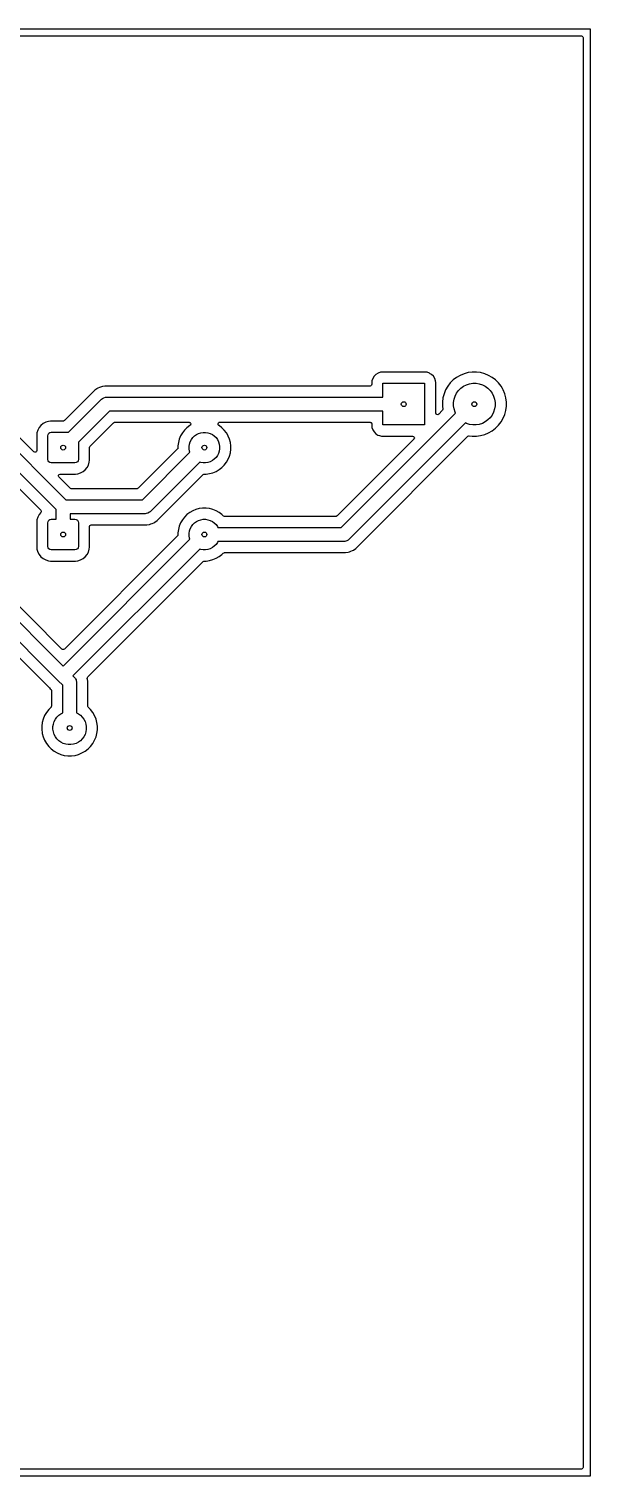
# Model space of a CAD drawing. Extents: x 20 to 124, y -124 to -20.
# Drawn here: x 83.6 to 124, y -124 to -20 of the extents above; entities that cross this region are included whole.
import ezdxf

# ---------------------------------------------------------------- set-up
doc = ezdxf.new("R2010")
doc.units = 0
doc.layers.add('BLACK', color=7, linetype='CONTINUOUS')
doc.layers.add('WHITE', color=7, linetype='CONTINUOUS')

msp = doc.modelspace()

# ---------------------------------------------------------------- linework, layer by layer
at = {"layer": 'BLACK', "linetype": 'CONTINUOUS'}
for p, q in [((20.6245, -20.5005), (123.3755, -20.5005)), ((123.3755, -20.5005), (123.442539, -20.520185)), ((123.442539, -20.520185), (123.488294, -20.572989)), ((123.488294, -20.572989), (123.4995, -20.6245)), ((123.4995, -20.6245), (123.4995, -123.3755)), ((83.992819, -50.388634), (74.971321, -41.367136)), ((74.477653, -42.005547), (86.312107, -53.84)), ((85.605, -54.547106), (73.916994, -42.8591)), ((108.920745, -44.677131), (108.750476, -44.736711)), ((108.92075, -44.67713), (108.920745, -44.677131)), ((109.055039, -44.662), (108.92075, -44.67713)), ((109.055046, -44.662), (109.055039, -44.662)), ((112.144954, -44.662), (109.055046, -44.662)), ((112.14496, -44.662), (112.144954, -44.662)), ((112.279249, -44.67713), (112.14496, -44.662)), ((112.279254, -44.677131), (112.279249, -44.67713)), ((112.449523, -44.736711), (112.279254, -44.677131)), ((115.230233, -44.701361), (114.938939, -44.779413)), ((115.529206, -44.662001), (115.230233, -44.701361)), ((115.529211, -44.662), (115.529206, -44.662001)), ((115.529217, -44.662), (115.529211, -44.662)), ((115.830783, -44.662), (115.529217, -44.662)), ((115.830788, -44.662), (115.830783, -44.662)), ((115.830793, -44.662001), (115.830788, -44.662)), ((116.129766, -44.701361), (115.830793, -44.662001)), ((116.42106, -44.779413), (116.129766, -44.701361)), ((88.730776, -45.757281), (88.59228, -45.827849)), ((88.925465, -45.694022), (88.730776, -45.757281)), ((89.116328, -45.663793), (88.925465, -45.694022)), ((89.127648, -45.662), (89.116328, -45.663793)), ((108.1755, -45.662), (89.127648, -45.662)), ((108.227011, -45.650794), (108.1755, -45.662)), ((108.279815, -45.605039), (108.227011, -45.650794)), ((108.2995, -45.538), (108.279815, -45.605039)), ((108.31463, -45.28325), (108.2995, -45.417539)), ((108.2995, -45.417539), (108.2995, -45.538)), ((108.314631, -45.283245), (108.31463, -45.28325)), ((108.374211, -45.112976), (108.314631, -45.283245)), ((108.470184, -44.960237), (108.374211, -45.112976)), ((108.597737, -44.832684), (108.470184, -44.960237)), ((108.750476, -44.736711), (108.597737, -44.832684)), ((109.1, -46.4625), (109.1, -45.4625)), ((109.1, -45.4625), (112.1, -45.4625)), ((112.1, -45.4625), (112.1, -48.4625)), ((112.511331, -44.775548), (112.449523, -44.736711)), ((112.602262, -44.832684), (112.511331, -44.775548)), ((112.729816, -44.960238), (112.602262, -44.832684)), ((112.825789, -45.112978), (112.729816, -44.960238)), ((112.885368, -45.283245), (112.825789, -45.112978)), ((112.885369, -45.28325), (112.885368, -45.283245)), ((112.900499, -45.417539), (112.885369, -45.28325)), ((112.9005, -45.417543), (112.900499, -45.417539)), ((112.9005, -47.603452), (112.9005, -45.417543)), ((113.763099, -45.681668), (113.612318, -45.942828)), ((113.946679, -45.442421), (113.763099, -45.681668)), ((113.946685, -45.442414), (113.946679, -45.442421)), ((114.159914, -45.229185), (113.946685, -45.442414)), ((114.159921, -45.229179), (114.159914, -45.229185)), ((114.399168, -45.045599), (114.159921, -45.229179)), ((114.660328, -44.894818), (114.399168, -45.045599)), ((114.660338, -44.894814), (114.660328, -44.894818)), ((114.938939, -44.779413), (114.660338, -44.894814)), ((114.705828, -45.821891), (114.896252, -45.68354)), ((114.896252, -45.68354), (115.105975, -45.576681)), ((115.105975, -45.576681), (115.329832, -45.503945)), ((115.329832, -45.503945), (115.562311, -45.467124)), ((115.562311, -45.467124), (115.797689, -45.467124)), ((115.797689, -45.467124), (116.030168, -45.503945)), ((116.030168, -45.503945), (116.254025, -45.576681)), ((116.254025, -45.576681), (116.463748, -45.68354)), ((116.699661, -44.894814), (116.42106, -44.779413)), ((116.463748, -45.68354), (116.654172, -45.821891)), ((116.699671, -44.894818), (116.699661, -44.894814)), ((116.960831, -45.045599), (116.699671, -44.894818)), ((117.200078, -45.229179), (116.960831, -45.045599)), ((117.200085, -45.229185), (117.200078, -45.229179)), ((117.413314, -45.442414), (117.200085, -45.229185)), ((117.41332, -45.442421), (117.413314, -45.442414)), ((117.5969, -45.681668), (117.41332, -45.442421)), ((117.694209, -45.850213), (117.5969, -45.681668)), ((88.382782, -45.970532), (86.202632, -48.150681)), ((86.497893, -48.9875), (88.876446, -46.608947)), ((88.382786, -45.970528), (88.382782, -45.970532)), ((88.54049, -45.855952), (88.382786, -45.970528)), ((88.540491, -45.855952), (88.54049, -45.855951)), ((88.54049, -45.855951), (88.54049, -45.855952)), ((88.548389, -45.850214), (88.540491, -45.855952)), ((88.54839, -45.850213), (88.548389, -45.850214)), ((88.59228, -45.827849), (88.54839, -45.850213)), ((88.876446, -46.608947), (88.92561, -46.565831)), ((88.92561, -46.565831), (88.925619, -46.565823)), ((88.925619, -46.565823), (89.038658, -46.50056)), ((89.038658, -46.50056), (89.164737, -46.466777)), ((89.164737, -46.466777), (89.164752, -46.466777)), ((89.164752, -46.466777), (89.23, -46.4625)), ((89.23, -46.4625), (109.1, -46.4625)), ((113.418861, -46.512733), (113.379501, -46.811706)), ((113.496913, -46.221439), (113.418861, -46.512733)), ((113.612314, -45.942838), (113.496913, -46.221439)), ((113.612318, -45.942828), (113.612314, -45.942838)), ((114.184624, -46.844811), (114.221445, -46.612332)), ((114.221445, -46.612332), (114.294181, -46.388475)), ((114.294181, -46.388475), (114.40104, -46.178752)), ((114.40104, -46.178752), (114.539391, -45.988328)), ((114.539391, -45.988328), (114.705828, -45.821891)), ((116.654172, -45.821891), (116.820609, -45.988328)), ((116.820609, -45.988328), (116.95896, -46.178752)), ((116.95896, -46.178752), (117.065819, -46.388475)), ((117.065819, -46.388475), (117.138555, -46.612332)), ((117.138555, -46.612332), (117.175376, -46.844811)), ((117.747683, -45.942832), (117.694209, -45.850213)), ((117.863087, -46.221442), (117.747683, -45.942832)), ((117.941138, -46.512732), (117.863087, -46.221442)), ((117.9805, -46.811717), (117.941138, -46.512732)), ((89.437107, -47.4625), (87.204999, -49.694606)), ((109.1, -47.4625), (89.437107, -47.4625)), ((106.097894, -55.8375), (114.329517, -47.605876)), ((109.1, -48.4625), (109.1, -47.4625)), ((112.900816, -47.612298), (112.9005, -47.603452)), ((112.925233, -47.677763), (112.900816, -47.612298)), ((112.981167, -47.719634), (112.925233, -47.677763)), ((113.050858, -47.724618), (112.981167, -47.719634)), ((113.112181, -47.691133), (113.050858, -47.724618)), ((113.372386, -47.430927), (113.112181, -47.691133)), ((113.396878, -47.396096), (113.372386, -47.430927)), ((113.379501, -46.811706), (113.3795, -46.811723)), ((113.3795, -46.811723), (113.3795, -47.113276)), ((113.3795, -47.113276), (113.379501, -47.113293)), ((113.379501, -47.113293), (113.407644, -47.327061)), ((113.407644, -47.327061), (113.396878, -47.396096)), ((114.184624, -47.080189), (114.184624, -46.844811)), ((114.221445, -47.312668), (114.184624, -47.080189)), ((114.294181, -47.536525), (114.221445, -47.312668)), ((114.329517, -47.605876), (114.294181, -47.536525)), ((116.95896, -47.746248), (116.820609, -47.936672)), ((117.065819, -47.536525), (116.95896, -47.746248)), ((117.138555, -47.312668), (117.065819, -47.536525)), ((117.175376, -47.080189), (117.138555, -47.312668)), ((117.175376, -46.844811), (117.175376, -47.080189)), ((117.747683, -47.982168), (117.863087, -47.703558)), ((117.863087, -47.703558), (117.941138, -47.412268)), ((117.941138, -47.412268), (117.9805, -47.113283)), ((117.9805, -47.113283), (117.9805, -46.811717)), ((84.279769, -48.833542), (84.219699, -49.031566)), ((84.377317, -48.651045), (84.279769, -48.833542)), ((84.508589, -48.491089), (84.377317, -48.651045)), ((84.668545, -48.359817), (84.508589, -48.491089)), ((84.851042, -48.262269), (84.668545, -48.359817)), ((85.049067, -48.202199), (84.851042, -48.262269)), ((85.203395, -48.187), (85.049067, -48.202199)), ((86.114951, -48.187), (85.203395, -48.187)), ((86.141309, -48.184166), (86.114951, -48.187)), ((86.202632, -48.150681), (86.141309, -48.184166)), ((88.041813, -49.98987), (89.732366, -48.299319)), ((89.732366, -48.299319), (89.793689, -48.265834)), ((89.793689, -48.265834), (89.820047, -48.263)), ((89.820047, -48.263), (95.161351, -48.263)), ((94.83306, -48.831725), (94.6814, -49.029373)), ((94.833066, -48.831718), (94.83306, -48.831725)), ((95.009218, -48.655566), (94.833066, -48.831718)), ((95.009225, -48.65556), (95.009218, -48.655566)), ((95.206873, -48.5039), (95.009225, -48.65556)), ((95.161351, -48.263), (95.164281, -48.26386)), ((95.164281, -48.26386), (95.167251, -48.26314)), ((95.167251, -48.26314), (95.197603, -48.273644)), ((95.197603, -48.273644), (95.22839, -48.282685)), ((95.223351, -48.494387), (95.206873, -48.5039)), ((95.251094, -48.47257), (95.223351, -48.494387)), ((95.22839, -48.282685), (95.230389, -48.284992)), ((95.230389, -48.284992), (95.233278, -48.285992)), ((95.233278, -48.285992), (95.253134, -48.311241)), ((95.252071, -48.470673), (95.251094, -48.47257)), ((95.255064, -48.468203), (95.252071, -48.470673)), ((95.253134, -48.311241), (95.274145, -48.335489)), ((95.268401, -48.438997), (95.255064, -48.468203)), ((95.28311, -48.410467), (95.268401, -48.438997)), ((95.274145, -48.335489), (95.274579, -48.338511)), ((95.274579, -48.338511), (95.276469, -48.340914)), ((95.276469, -48.340914), (95.27952, -48.372876)), ((95.27952, -48.372876), (95.284089, -48.404647)), ((95.284089, -48.404647), (95.282819, -48.407426)), ((95.282819, -48.407426), (95.28311, -48.410467)), ((97.24521, -48.375213), (97.271179, -48.310348)), ((97.258433, -48.44382), (97.24521, -48.375213)), ((97.306649, -48.494387), (97.258433, -48.44382)), ((97.271179, -48.310348), (97.328093, -48.26982)), ((97.323126, -48.5039), (97.306649, -48.494387)), ((97.520774, -48.65556), (97.323126, -48.5039)), ((97.328093, -48.26982), (97.368649, -48.263)), ((97.368649, -48.263), (108.1755, -48.263)), ((97.520781, -48.655566), (97.520774, -48.65556)), ((97.696933, -48.831718), (97.520781, -48.655566)), ((97.696939, -48.831725), (97.696933, -48.831718)), ((97.848599, -49.029373), (97.696939, -48.831725)), ((115.036623, -48.312982), (106.658553, -56.691053)), ((108.1755, -48.263), (108.184185, -48.26555)), ((108.184185, -48.26555), (108.193147, -48.264262)), ((108.193147, -48.264262), (108.217187, -48.27524)), ((108.217187, -48.27524), (108.242539, -48.282685)), ((108.242539, -48.282685), (108.248466, -48.289525)), ((108.248466, -48.289525), (108.256703, -48.293287)), ((108.256703, -48.293287), (108.270992, -48.315521)), ((108.270992, -48.315521), (108.288294, -48.335489)), ((108.288294, -48.335489), (108.290581, -48.346003)), ((108.290581, -48.346003), (108.294477, -48.352065)), ((108.294477, -48.352065), (108.2995, -48.387)), ((108.2995, -48.387), (108.2995, -48.50746)), ((108.2995, -48.50746), (108.31463, -48.641749)), ((108.31463, -48.641749), (108.314631, -48.641754)), ((108.314631, -48.641754), (108.374211, -48.812023)), ((108.374211, -48.812023), (108.416547, -48.8794)), ((108.416547, -48.8794), (108.470184, -48.964762)), ((112.1, -48.4625), (109.1, -48.4625)), ((115.105975, -48.348319), (115.036623, -48.312982)), ((115.329832, -48.421055), (115.105975, -48.348319)), ((115.562311, -48.457876), (115.329832, -48.421055)), ((115.797689, -48.457876), (115.562311, -48.457876)), ((116.030168, -48.421055), (115.797689, -48.457876)), ((116.254025, -48.348319), (116.030168, -48.421055)), ((116.463748, -48.24146), (116.254025, -48.348319)), ((116.654172, -48.103109), (116.463748, -48.24146)), ((116.820609, -47.936672), (116.654172, -48.103109)), ((116.699668, -49.030183), (116.960832, -48.8794)), ((116.960832, -48.8794), (117.20008, -48.695819)), ((117.20008, -48.695819), (117.413319, -48.48258)), ((117.413319, -48.48258), (117.5969, -48.243332)), ((117.5969, -48.243332), (117.747683, -47.982168)), ((84.205063, -49.180181), (84.2045, -49.185894)), ((84.2045, -49.185894), (84.2045, -50.300953)), ((84.213273, -49.096814), (84.205063, -49.180181)), ((84.219699, -49.031566), (84.213273, -49.096814)), ((85.005, -49.237499), (85.02403, -49.141829)), ((85.005001, -50.9375), (85.005, -49.237499)), ((85.02403, -49.141829), (85.078223, -49.060723)), ((85.078223, -49.060723), (85.159329, -49.00653)), ((85.159329, -49.00653), (85.255, -48.987501)), ((85.255, -48.987501), (86.497893, -48.9875)), ((87.204999, -49.694606), (87.205, -50.937501)), ((94.397017, -49.715938), (94.364501, -49.962924)), ((94.461498, -49.475292), (94.397017, -49.715938)), ((94.55683, -49.245138), (94.461498, -49.475292)), ((94.556837, -49.245123), (94.55683, -49.245138)), ((94.6814, -49.029373), (94.556837, -49.245123)), ((95.168391, -50.001195), (95.195393, -49.83071)), ((95.195393, -49.83071), (95.248733, -49.666548)), ((95.248733, -49.666548), (95.327096, -49.512752)), ((95.327096, -49.512752), (95.428553, -49.373107)), ((95.428553, -49.373107), (95.550607, -49.251053)), ((95.550607, -49.251053), (95.690252, -49.149596)), ((95.690252, -49.149596), (95.844048, -49.071233)), ((95.844048, -49.071233), (96.00821, -49.017893)), ((96.00821, -49.017893), (96.178695, -48.990891)), ((96.178695, -48.990891), (96.351305, -48.990891)), ((96.351305, -48.990891), (96.52179, -49.017893)), ((96.52179, -49.017893), (96.685952, -49.071233)), ((96.685952, -49.071233), (96.839748, -49.149596)), ((96.839748, -49.149596), (96.979393, -49.251053)), ((96.979393, -49.251053), (97.101447, -49.373107)), ((97.101447, -49.373107), (97.202904, -49.512752)), ((97.202904, -49.512752), (97.281267, -49.666548)), ((97.281267, -49.666548), (97.334607, -49.83071)), ((97.334607, -49.83071), (97.361609, -50.001195)), ((97.973162, -49.245123), (97.848599, -49.029373)), ((97.973169, -49.245138), (97.973162, -49.245123)), ((97.983513, -49.270112), (97.973169, -49.245138)), ((98.068502, -49.475293), (97.983513, -49.270112)), ((98.132982, -49.715935), (98.068502, -49.475293)), ((98.1655, -49.962935), (98.132982, -49.715935)), ((111.328634, -49.474681), (105.802634, -55.000681)), ((107.152219, -57.329466), (115.211573, -49.27011)), ((108.470184, -48.964762), (108.597738, -49.092316)), ((108.597738, -49.092316), (108.604897, -49.096814)), ((108.604897, -49.096814), (108.746661, -49.185891)), ((108.746661, -49.185891), (108.750478, -49.188289)), ((108.750478, -49.188289), (108.8515, -49.223638)), ((108.8515, -49.223638), (108.920745, -49.247868)), ((108.920745, -49.247868), (108.92075, -49.247869)), ((108.92075, -49.247869), (109.011246, -49.258065)), ((109.011246, -49.258065), (109.05504, -49.262999)), ((109.05504, -49.262999), (109.055043, -49.263)), ((109.055043, -49.263), (109.055046, -49.263)), ((109.055046, -49.263), (111.240953, -49.263)), ((111.240953, -49.263), (111.307992, -49.282685)), ((111.307992, -49.282685), (111.353747, -49.335489)), ((111.334666, -49.468203), (111.328634, -49.474681)), ((111.363691, -49.404647), (111.334666, -49.468203)), ((111.353747, -49.335489), (111.363691, -49.404647)), ((115.211573, -49.27011), (115.272894, -49.236627)), ((115.272894, -49.236627), (115.315433, -49.234854)), ((115.315433, -49.234854), (115.516813, -49.261366)), ((115.516813, -49.261366), (115.529201, -49.262998)), ((115.529201, -49.262998), (115.529217, -49.263)), ((115.529217, -49.263), (115.529224, -49.263)), ((115.529224, -49.263), (115.830776, -49.263)), ((115.830776, -49.263), (115.830783, -49.263)), ((115.830783, -49.263), (116.129768, -49.223638)), ((116.129768, -49.223638), (116.421058, -49.145587)), ((116.421058, -49.145587), (116.699668, -49.030183)), ((80.409062, -50.483247), (84.500481, -54.574666)), ((83.999297, -50.394666), (83.992819, -50.388634)), ((84.062853, -50.423691), (83.999297, -50.394666)), ((84.132011, -50.413747), (84.062853, -50.423691)), ((84.184815, -50.367992), (84.132011, -50.413747)), ((84.2045, -50.300953), (84.184815, -50.367992)), ((85.02403, -51.033171), (85.005001, -50.9375)), ((87.205, -50.937501), (87.18597, -51.033171)), ((88.005499, -50.077545), (88.025183, -50.010507)), ((88.0055, -50.989109), (88.005499, -50.077545)), ((88.025183, -50.010507), (88.041813, -49.98987)), ((94.328181, -50.185134), (91.510134, -53.003181)), ((91.805394, -53.84), (95.221317, -50.424075)), ((94.344815, -50.164492), (94.328181, -50.185134)), ((94.3645, -50.097453), (94.344815, -50.164492)), ((94.364501, -49.962924), (94.3645, -49.962941)), ((94.3645, -49.962941), (94.3645, -50.097453)), ((95.168391, -50.173805), (95.168391, -50.001195)), ((95.195393, -50.34429), (95.168391, -50.173805)), ((95.221317, -50.424075), (95.195393, -50.34429)), ((96.979393, -50.923947), (96.839748, -51.025404)), ((97.101447, -50.801893), (96.979393, -50.923947)), ((97.202904, -50.662248), (97.101447, -50.801893)), ((97.281267, -50.508452), (97.202904, -50.662248)), ((97.334607, -50.34429), (97.281267, -50.508452)), ((97.361609, -50.173805), (97.334607, -50.34429)), ((97.361609, -50.001195), (97.361609, -50.173805)), ((97.848599, -51.145627), (97.973164, -50.929873)), ((97.973164, -50.929873), (98.068502, -50.699707)), ((98.068502, -50.699707), (98.132982, -50.459065)), ((98.132982, -50.459065), (98.1655, -50.212065)), ((98.1655, -50.212065), (98.1655, -49.962935)), ((85.078223, -51.114277), (85.02403, -51.033171)), ((85.159329, -51.16847), (85.078223, -51.114277)), ((85.254999, -51.1875), (85.159329, -51.16847)), ((86.955, -51.187499), (85.254999, -51.1875)), ((85.817236, -52.012732), (85.8827, -51.988315)), ((85.8827, -51.988315), (85.891546, -51.987999)), ((85.891546, -51.987999), (87.006605, -51.987999)), ((87.050671, -51.16847), (86.955, -51.187499)), ((87.006605, -51.987999), (87.006608, -51.987999)), ((87.006608, -51.987999), (87.160935, -51.9728)), ((87.131777, -51.114277), (87.050671, -51.16847)), ((87.18597, -51.033171), (87.131777, -51.114277)), ((87.160935, -51.9728), (87.358955, -51.912732)), ((87.358955, -51.912732), (87.541451, -51.815185)), ((87.541451, -51.815185), (87.70141, -51.68391)), ((87.70141, -51.68391), (87.832685, -51.523951)), ((87.832685, -51.523951), (87.930232, -51.341455)), ((87.930232, -51.341455), (87.9903, -51.143435)), ((87.9903, -51.143435), (88.0055, -50.989109)), ((95.928424, -51.131182), (92.366053, -54.693553)), ((96.00821, -51.157107), (95.928424, -51.131182)), ((96.178695, -51.184109), (96.00821, -51.157107)), ((96.167366, -52.024319), (96.228689, -51.990834)), ((96.351305, -51.184109), (96.178695, -51.184109)), ((96.228689, -51.990834), (96.255047, -51.988)), ((96.255047, -51.988), (96.389558, -51.988)), ((96.52179, -51.157107), (96.351305, -51.184109)), ((96.389558, -51.988), (96.389565, -51.988)), ((96.389565, -51.988), (96.636565, -51.955482)), ((96.685952, -51.103767), (96.52179, -51.157107)), ((96.636565, -51.955482), (96.877207, -51.891002)), ((96.839748, -51.025404), (96.685952, -51.103767)), ((96.877207, -51.891002), (97.107373, -51.795664)), ((97.107373, -51.795664), (97.323127, -51.671099)), ((97.323127, -51.671099), (97.520776, -51.519438)), ((97.520776, -51.519438), (97.696938, -51.343276)), ((97.696938, -51.343276), (97.848599, -51.145627)), ((85.77038, -52.138357), (85.775364, -52.068665)), ((85.803865, -52.19968), (85.77038, -52.138357)), ((85.775364, -52.068665), (85.817236, -52.012732)), ((86.607366, -53.003181), (85.803865, -52.19968)), ((86.628008, -53.019815), (86.607366, -53.003181)), ((86.695047, -53.0395), (86.628008, -53.019815)), ((91.422453, -53.0395), (86.695047, -53.0395)), ((91.448811, -53.036666), (91.422453, -53.0395)), ((91.510134, -53.003181), (91.448811, -53.036666)), ((92.859719, -55.331966), (96.167366, -52.024319)), ((86.312107, -53.84), (91.805394, -53.84)), ((84.279769, -55.083542), (84.219699, -55.281566)), ((84.377317, -54.901045), (84.279769, -55.083542)), ((84.508653, -54.741012), (84.377317, -54.901045)), ((84.500481, -54.574666), (84.533966, -54.635989)), ((84.528982, -54.705681), (84.508653, -54.741012)), ((84.533966, -54.635989), (84.528982, -54.705681)), ((85.605, -55.2375), (85.605, -54.547106)), ((92.0125, -54.84), (86.605, -54.84)), ((86.605, -54.84), (86.605, -55.2375)), ((92.077748, -54.835723), (92.0125, -54.84)), ((92.077763, -54.835723), (92.077748, -54.835723)), ((92.203842, -54.80194), (92.077763, -54.835723)), ((92.316881, -54.736677), (92.203842, -54.80194)), ((92.316896, -54.736661), (92.316881, -54.736677)), ((92.366053, -54.693553), (92.316896, -54.736661)), ((94.83306, -55.081725), (94.6814, -55.279373)), ((94.833066, -55.081718), (94.83306, -55.081725)), ((95.009218, -54.905566), (94.833066, -55.081718)), ((95.009225, -54.90556), (95.009218, -54.905566)), ((95.206873, -54.7539), (95.009225, -54.90556)), ((95.422623, -54.629337), (95.206873, -54.7539)), ((95.422638, -54.62933), (95.422623, -54.629337)), ((95.652792, -54.533998), (95.422638, -54.62933)), ((95.893438, -54.469517), (95.652792, -54.533998)), ((96.140424, -54.437001), (95.893438, -54.469517)), ((96.140429, -54.437), (96.140424, -54.437001)), ((96.140435, -54.437), (96.140429, -54.437)), ((96.389565, -54.437), (96.140435, -54.437)), ((96.38957, -54.437), (96.389565, -54.437)), ((96.389575, -54.437001), (96.38957, -54.437)), ((96.636561, -54.469517), (96.389575, -54.437001)), ((96.636564, -54.469517), (96.636561, -54.469517)), ((96.636565, -54.469518), (96.636564, -54.469517)), ((96.79611, -54.512268), (96.636565, -54.469518)), ((96.877207, -54.533998), (96.79611, -54.512268)), ((97.107361, -54.62933), (96.877207, -54.533998)), ((97.107376, -54.629337), (97.107361, -54.62933)), ((97.323126, -54.7539), (97.107376, -54.629337)), ((97.520773, -54.905559), (97.323126, -54.7539)), ((97.520775, -54.905561), (97.520773, -54.905559)), ((97.520776, -54.905562), (97.520775, -54.905561)), ((97.615899, -55.000685), (97.520776, -54.905562)), ((97.636537, -55.017315), (97.615899, -55.000685)), ((97.703576, -55.037), (97.636537, -55.017315)), ((105.714953, -55.037), (97.703576, -55.037)), ((105.741311, -55.034166), (105.714953, -55.037)), ((105.802634, -55.000681), (105.741311, -55.034166)), ((84.219699, -55.281566), (84.2045, -55.435894)), ((84.2045, -55.435894), (84.2045, -57.239104)), ((85.005, -55.487499), (85.02403, -55.391829)), ((85.005001, -57.1875), (85.005, -55.487499)), ((85.02403, -55.391829), (85.078223, -55.310723)), ((85.078223, -55.310723), (85.159329, -55.25653)), ((85.159329, -55.25653), (85.255, -55.237501)), ((85.255, -55.237501), (85.605, -55.2375)), ((86.605, -55.2375), (86.955001, -55.2375)), ((86.955001, -55.2375), (87.050671, -55.25653)), ((87.050671, -55.25653), (87.131777, -55.310723)), ((87.131777, -55.310723), (87.18597, -55.391829)), ((87.18597, -55.391829), (87.204999, -55.4875)), ((87.204999, -55.4875), (87.205, -57.187501)), ((88.005499, -55.764499), (88.025184, -55.697461)), ((88.0055, -57.239109), (88.005499, -55.764499)), ((88.025184, -55.697461), (88.077987, -55.651706)), ((88.077987, -55.651706), (88.129499, -55.6405)), ((88.129499, -55.6405), (92.114851, -55.6405)), ((92.114851, -55.6405), (92.114852, -55.6405)), ((92.114852, -55.6405), (92.317035, -55.608477)), ((92.317035, -55.608477), (92.414376, -55.576848)), ((92.414376, -55.576848), (92.511719, -55.54522)), ((92.511719, -55.54522), (92.619543, -55.490281)), ((92.619543, -55.490281), (92.694111, -55.452287)), ((92.694111, -55.452287), (92.859719, -55.331966)), ((94.397017, -55.965938), (94.364501, -56.212924)), ((94.461498, -55.725292), (94.397017, -55.965938)), ((94.55683, -55.495138), (94.461498, -55.725292)), ((94.556837, -55.495123), (94.55683, -55.495138)), ((94.6814, -55.279373), (94.556837, -55.495123)), ((95.168391, -56.251195), (95.195393, -56.08071)), ((95.195393, -56.08071), (95.248733, -55.916548)), ((95.248733, -55.916548), (95.327096, -55.762752)), ((95.327096, -55.762752), (95.428553, -55.623107)), ((95.428553, -55.623107), (95.550607, -55.501053)), ((95.550607, -55.501053), (95.690252, -55.399596)), ((95.690252, -55.399596), (95.844048, -55.321233)), ((95.844048, -55.321233), (96.00821, -55.267893)), ((96.00821, -55.267893), (96.178695, -55.240891)), ((96.178695, -55.240891), (96.351305, -55.240891)), ((96.351305, -55.240891), (96.52179, -55.267893)), ((96.52179, -55.267893), (96.685952, -55.321233)), ((96.685952, -55.321233), (96.839748, -55.399596)), ((96.839748, -55.399596), (96.979393, -55.501053)), ((96.979393, -55.501053), (97.101447, -55.623107)), ((97.101447, -55.623107), (97.202904, -55.762752)), ((97.202904, -55.762752), (97.24099, -55.8375)), ((97.24099, -55.8375), (106.097894, -55.8375)), ((85.02403, -57.283171), (85.005001, -57.1875)), ((86.106198, -65.789195), (95.221317, -56.674075)), ((94.328181, -56.435133), (86.193873, -64.56944)), ((87.205, -57.187501), (87.18597, -57.283171)), ((94.344815, -56.414491), (94.328181, -56.435133)), ((94.3645, -56.347452), (94.344815, -56.414491)), ((94.364501, -56.212924), (94.3645, -56.212941)), ((94.3645, -56.212941), (94.3645, -56.347452)), ((95.168391, -56.423805), (95.168391, -56.251195)), ((95.195393, -56.59429), (95.168391, -56.423805)), ((95.221317, -56.674075), (95.195393, -56.59429)), ((96.979393, -57.173947), (96.839748, -57.275404)), ((97.101447, -57.051893), (96.979393, -57.173947)), ((97.202904, -56.912248), (97.101447, -57.051893)), ((97.24099, -56.8375), (97.202904, -56.912248)), ((106.305, -56.8375), (97.24099, -56.8375)), ((106.370248, -56.833223), (106.305, -56.8375)), ((106.370263, -56.833223), (106.370248, -56.833223)), ((106.496342, -56.79944), (106.370263, -56.833223)), ((106.609381, -56.734177), (106.496342, -56.79944)), ((106.609396, -56.734161), (106.609381, -56.734177)), ((106.658553, -56.691053), (106.609396, -56.734161)), ((84.2045, -57.239104), (84.219699, -57.393432)), ((84.219699, -57.393432), (84.2197, -57.393435)), ((84.2197, -57.393435), (84.279768, -57.591455)), ((84.279768, -57.591455), (84.374903, -57.769439)), ((84.374903, -57.769439), (84.377317, -57.773954)), ((84.377317, -57.773954), (84.508589, -57.93391)), ((84.508589, -57.93391), (84.668545, -58.065182)), ((84.668545, -58.065182), (84.668549, -58.065185)), ((84.668549, -58.065185), (84.851045, -58.162732)), ((84.851045, -58.162732), (85.049065, -58.2228)), ((85.078223, -57.364277), (85.02403, -57.283171)), ((85.049065, -58.2228), (85.049064, -58.2228)), ((85.049064, -58.2228), (85.059968, -58.223873)), ((85.059968, -58.223873), (85.203391, -58.238)), ((85.159329, -57.41847), (85.078223, -57.364277)), ((85.254999, -57.4375), (85.159329, -57.41847)), ((85.203391, -58.238), (87.006608, -58.237999)), ((86.955, -57.437499), (85.254999, -57.4375)), ((95.928424, -57.381182), (86.813268, -66.496337)), ((87.050671, -57.41847), (86.955, -57.437499)), ((87.006608, -58.237999), (87.160935, -58.2228)), ((87.131777, -57.364277), (87.050671, -57.41847)), ((87.18597, -57.283171), (87.131777, -57.364277)), ((87.160935, -58.2228), (87.358955, -58.162732)), ((87.358955, -58.162732), (87.541451, -58.065185)), ((87.541451, -58.065185), (87.70141, -57.93391)), ((87.70141, -57.93391), (87.832685, -57.773951)), ((87.832685, -57.773951), (87.930232, -57.591455)), ((87.930232, -57.591455), (87.9903, -57.393435)), ((87.9903, -57.393435), (88.0055, -57.239109)), ((96.00821, -57.407107), (95.928424, -57.381182)), ((96.178695, -57.434109), (96.00821, -57.407107)), ((96.351305, -57.434109), (96.178695, -57.434109)), ((96.228688, -58.240834), (96.255046, -58.238)), ((96.255046, -58.238), (96.389558, -58.238)), ((96.52179, -57.407107), (96.351305, -57.434109)), ((96.389558, -58.238), (96.389565, -58.238)), ((96.389565, -58.238), (96.636565, -58.205482)), ((96.685952, -57.353767), (96.52179, -57.407107)), ((96.636565, -58.205482), (96.877207, -58.141002)), ((96.839748, -57.275404), (96.685952, -57.353767)), ((96.877207, -58.141002), (97.107373, -58.045664)), ((97.107373, -58.045664), (97.323127, -57.921099)), ((97.323127, -57.921099), (97.520776, -57.769438)), ((97.520776, -57.769438), (97.615896, -57.674317)), ((97.615896, -57.674317), (97.677217, -57.640834)), ((97.677217, -57.640834), (97.703576, -57.638)), ((97.703576, -57.638), (106.407351, -57.638)), ((106.407351, -57.638), (106.407352, -57.638)), ((106.407352, -57.638), (106.609535, -57.605977)), ((106.609535, -57.605977), (106.706876, -57.574348)), ((106.706876, -57.574348), (106.804219, -57.54272)), ((106.804219, -57.54272), (106.910865, -57.488381)), ((106.910865, -57.488381), (106.986611, -57.449787)), ((106.986611, -57.449787), (107.152219, -57.329466)), ((85.752601, -66.849807), (78.147895, -59.2452)), ((78.855, -58.538091), (86.106198, -65.789195)), ((87.878818, -66.562865), (96.167365, -58.274319)), ((96.167365, -58.274319), (96.228688, -58.240834)), ((77.852638, -60.082018), (84.430272, -66.659566)), ((86.018513, -64.569442), (81.50592, -60.056906)), ((86.062858, -64.597941), (86.018513, -64.569442)), ((86.13255, -64.602925), (86.062858, -64.597941)), ((86.193873, -64.56944), (86.13255, -64.602925)), ((86.813268, -66.496337), (86.927491, -66.610584)), ((84.430272, -66.659566), (85.114233, -67.343518)), ((85.114233, -67.343518), (85.114234, -67.343519)), ((85.114234, -67.343519), (85.184808, -67.414093)), ((85.184808, -67.414093), (85.237091, -67.466387)), ((85.237091, -67.466387), (85.270569, -67.52771)), ((85.270569, -67.52771), (85.2734, -67.554057)), ((85.2734, -67.554057), (85.2734, -68.657504)), ((85.752609, -66.849816), (85.752601, -66.849807)), ((86.0739, -67.171175), (85.752609, -66.849816)), ((86.0739, -69.149623), (86.0739, -67.171175)), ((86.927491, -66.610584), (86.97053, -66.659672)), ((86.97053, -66.659672), (86.970577, -66.659719)), ((86.970577, -66.659719), (86.970587, -66.659738)), ((86.970587, -66.659738), (86.970609, -66.659762)), ((86.970609, -66.659762), (87.000879, -66.712204)), ((87.000879, -66.712204), (87.03584, -66.772758)), ((87.03584, -66.772758), (87.035847, -66.772784)), ((87.035847, -66.772784), (87.03586, -66.772807)), ((87.03586, -66.772807), (87.05361, -66.839078)), ((87.05361, -66.839078), (87.069622, -66.898837)), ((87.069622, -66.898837), (87.069624, -66.898867)), ((87.069624, -66.898867), (87.06963, -66.89889)), ((87.06963, -66.89889), (87.069629, -66.898958)), ((87.069629, -66.898958), (87.0739, -66.9641)), ((87.0739, -66.9641), (87.0739, -69.149623)), ((87.844027, -66.669926), (87.852988, -66.600636)), ((87.858115, -66.758933), (87.844027, -66.669926)), ((87.852988, -66.600636), (87.878818, -66.562865)), ((87.8744, -66.861748), (87.858115, -66.758933)), ((87.8744, -66.861817), (87.8744, -66.861748)), ((87.874411, -66.861887), (87.8744, -66.861817)), ((87.8744, -66.964238), (87.874411, -66.861887)), ((87.8744, -68.657504), (87.8744, -66.964238)), ((84.675502, -69.593081), (84.60763, -69.846385)), ((84.675505, -69.593071), (84.675502, -69.593081)), ((84.775853, -69.350809), (84.675505, -69.593071)), ((84.775858, -69.350799), (84.775853, -69.350809)), ((84.906975, -69.123696), (84.775858, -69.350799)), ((85.066618, -68.915648), (84.906975, -69.123696)), ((85.237081, -68.745185), (85.066618, -68.915648)), ((85.253715, -68.724543), (85.237081, -68.745185)), ((85.2734, -68.657504), (85.253715, -68.724543)), ((85.465245, -69.77828), (85.550732, -69.610502)), ((85.550732, -69.610502), (85.661413, -69.458162)), ((85.661413, -69.458162), (85.794562, -69.325013)), ((85.794562, -69.325013), (85.946902, -69.214332)), ((85.946902, -69.214332), (86.0739, -69.149623)), ((87.0739, -69.149623), (87.200898, -69.214332)), ((87.200898, -69.214332), (87.353238, -69.325013)), ((87.353238, -69.325013), (87.486387, -69.458162)), ((87.486387, -69.458162), (87.597068, -69.610502)), ((87.597068, -69.610502), (87.682555, -69.77828)), ((87.877234, -68.683862), (87.8744, -68.657504)), ((87.910719, -68.745185), (87.877234, -68.683862)), ((88.081174, -68.91564), (87.910719, -68.745185)), ((88.081181, -68.915648), (88.081174, -68.91564)), ((88.240824, -69.123696), (88.081181, -68.915648)), ((88.371941, -69.350799), (88.240824, -69.123696)), ((88.371946, -69.350809), (88.371941, -69.350799)), ((88.472294, -69.593071), (88.371946, -69.350809)), ((88.472298, -69.593081), (88.472294, -69.593071)), ((88.54017, -69.846384), (88.472298, -69.593081)), ((84.60763, -69.846385), (84.5734, -70.106372)), ((84.5734, -70.106372), (84.5734, -70.368627)), ((84.5734, -70.368627), (84.600023, -70.570839)), ((84.600023, -70.570839), (84.60763, -70.628616)), ((84.60763, -70.628616), (84.675502, -70.881918)), ((85.377599, -70.143349), (85.407056, -69.957366)), ((85.377599, -70.331651), (85.377599, -70.143349)), ((85.407056, -70.517634), (85.377599, -70.331651)), ((85.407056, -69.957366), (85.465245, -69.77828)), ((85.465245, -70.69672), (85.407056, -70.517634)), ((85.550732, -70.864498), (85.465245, -70.69672)), ((87.682555, -70.69672), (87.597068, -70.864498)), ((87.682555, -69.77828), (87.740744, -69.957366)), ((87.740744, -70.517634), (87.682555, -70.69672)), ((87.740744, -69.957366), (87.770201, -70.143349)), ((87.770201, -70.331651), (87.740744, -70.517634)), ((87.770201, -70.143349), (87.770201, -70.331651)), ((88.472298, -70.881919), (88.54017, -70.628616)), ((88.5744, -70.10638), (88.54017, -69.846384)), ((88.54017, -70.628616), (88.5744, -70.36862)), ((88.5744, -70.36862), (88.5744, -70.10638)), ((84.675502, -70.881918), (84.675505, -70.881928)), ((84.675505, -70.881928), (84.775853, -71.12419)), ((84.775853, -71.12419), (84.775858, -71.1242)), ((84.775858, -71.1242), (84.906975, -71.351303)), ((84.906975, -71.351303), (85.066618, -71.559351)), ((85.066618, -71.559351), (85.066626, -71.55936)), ((85.066626, -71.55936), (85.25204, -71.744774)), ((85.25204, -71.744774), (85.252048, -71.744781)), ((85.252048, -71.744781), (85.460096, -71.904424)), ((85.661413, -71.016838), (85.550732, -70.864498)), ((85.794562, -71.149987), (85.661413, -71.016838)), ((85.946902, -71.260668), (85.794562, -71.149987)), ((86.11468, -71.346155), (85.946902, -71.260668)), ((86.293766, -71.404344), (86.11468, -71.346155)), ((86.479749, -71.433801), (86.293766, -71.404344)), ((86.668051, -71.433801), (86.479749, -71.433801)), ((86.854034, -71.404344), (86.668051, -71.433801)), ((87.03312, -71.346155), (86.854034, -71.404344)), ((87.200898, -71.260668), (87.03312, -71.346155)), ((87.353238, -71.149987), (87.200898, -71.260668)), ((87.486387, -71.016838), (87.353238, -71.149987)), ((87.597068, -70.864498), (87.486387, -71.016838)), ((87.687703, -71.904424), (87.895751, -71.744782)), ((87.895751, -71.744782), (87.895755, -71.744777)), ((87.895755, -71.744777), (87.89576, -71.744774)), ((87.89576, -71.744774), (88.081174, -71.55936)), ((88.081174, -71.55936), (88.081177, -71.559355)), ((88.081177, -71.559355), (88.081182, -71.559351)), ((88.081182, -71.559351), (88.240824, -71.351303)), ((88.240824, -71.351303), (88.371943, -71.124197)), ((88.371943, -71.124197), (88.472298, -70.881919)), ((85.460096, -71.904424), (85.687199, -72.035541)), ((85.687199, -72.035541), (85.687209, -72.035546)), ((85.687209, -72.035546), (85.929471, -72.135894)), ((85.929471, -72.135894), (85.929481, -72.135898)), ((85.929481, -72.135898), (86.182784, -72.20377)), ((86.182784, -72.20377), (86.44278, -72.238)), ((86.44278, -72.238), (86.442787, -72.238)), ((86.442787, -72.238), (86.705013, -72.238)), ((86.705013, -72.238), (86.70502, -72.238)), ((86.70502, -72.238), (86.965016, -72.20377)), ((86.965016, -72.20377), (87.218319, -72.135898)), ((87.218319, -72.135898), (87.460597, -72.035543)), ((87.460597, -72.035543), (87.687703, -71.904424)), ((123.3755, -123.4995), (20.6245, -123.4995)), ((123.427011, -123.488294), (123.3755, -123.4995)), ((123.479815, -123.442539), (123.427011, -123.488294)), ((123.4995, -123.3755), (123.479815, -123.442539))]:
    msp.add_line(p, q, dxfattribs=at)
at = {"layer": 'BLACK'}
for centre in [(110.6, -46.9625), (115.68, -46.9625), (86.105, -50.0875), (96.265, -50.0875), (86.105, -56.3375), (96.265, -56.3375), (86.5739, -70.2375)]:
    msp.add_circle(centre, 0.175, dxfattribs=at)
at = {"layer": 'WHITE', "linetype": 'CONTINUOUS'}
for p, q in [((20, -20), (124, -20)), ((124, -20), (124, -124)), ((124, -124), (20, -124))]:
    msp.add_line(p, q, dxfattribs=at)
at = {"layer": 'WHITE'}
for centre in [(110.6, -46.9625), (115.68, -46.9625), (86.105, -50.0875), (96.265, -50.0875), (86.105, -56.3375), (96.265, -56.3375), (86.5739, -70.2375)]:
    msp.add_circle(centre, 0.175, dxfattribs=at)

doc.saveas('drawing.dxf')
